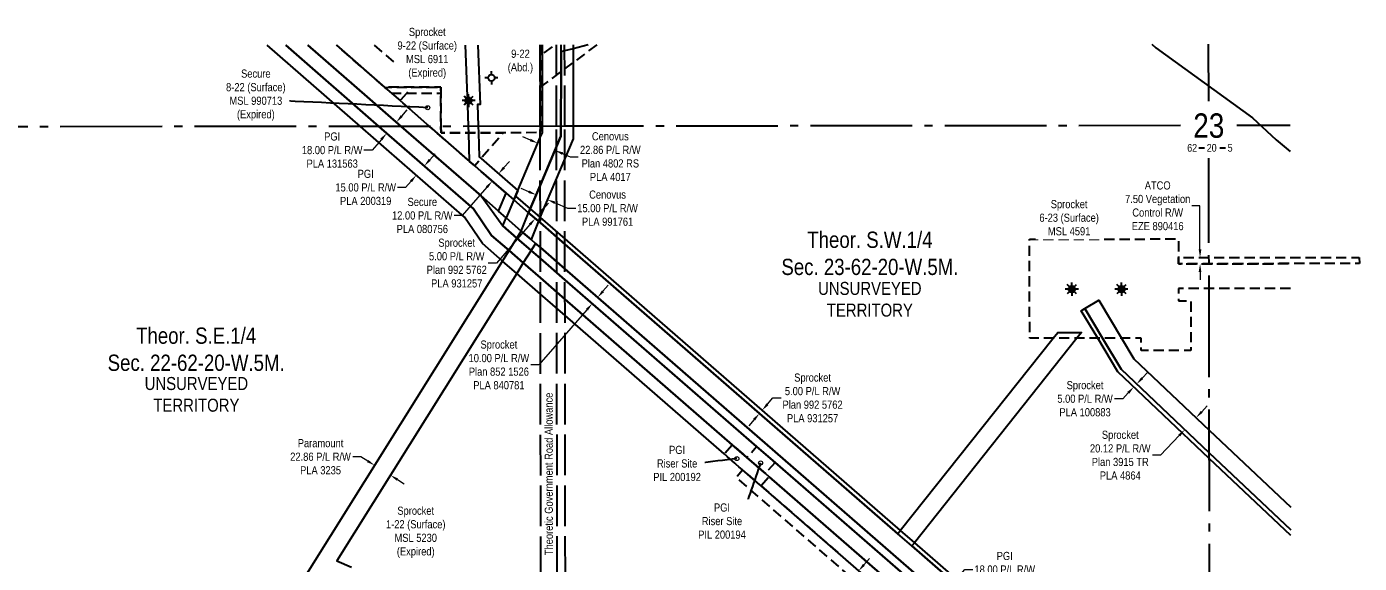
# Model space of a CAD drawing. Extents: x 500622 to 512229, y 6022177 to 6028063.
# Drawn here: x 505765 to 507404, y 6025009 to 6025669 of the extents above; entities that cross this region are included whole.
import ezdxf
from ezdxf.enums import TextEntityAlignment as Align

# ---------------------------------------------------------------- set-up
doc = ezdxf.new("R2010")
doc.units = 0
doc.header["$LTSCALE"] = 5
doc.header["$PDMODE"] = 3
doc.header["$PDSIZE"] = 30
for name, pattern in [('foc-ACCESSROAD', [3.75, 2.5, -1.25]), ('foc-FLOWLINE', [3.75, 2.5, -1.25]), ('foc-QUARTERLINE', [33, 25, -3, 2, -3]), ('foc-UNSURVEYED', [12.5, 10, -2.5]), ('foc-WHEELTRACKS', [2, 0.4, -1.6])]:
    doc.linetypes.add(name, pattern=pattern)
doc.layers.get('Defpoints').update_dxf_attribs({"color": 9})
for name, color, linetype in [('10', 1, 'Continuous'), ('9', 3, 'Continuous'), ('C-SYMBOL', 7, 'Continuous'), ('F-AR', 190, 'foc-ACCESSROAD'), ('F-EZE', 190, 'foc-FLOWLINE'), ('F-RW', 190, 'Continuous'), ('F-WS', 190, 'foc-ACCESSROAD'), ('F-WS-S', 190, 'Continuous'), ('L-QSEC', 8, 'foc-QUARTERLINE'), ('L-ROAD-T', 7, 'Continuous'), ('L-SECLBL', 7, 'Continuous'), ('L-UNS-T', 3, 'Continuous'), ('L-USEC', 7, 'foc-UNSURVEYED'), ('T-WATER', 160, 'Continuous'), ('T-WATER-P3', 160, 'foc-WHEELTRACKS')]:
    doc.layers.add(name, color=color, linetype=linetype)
for name, color, linetype, lineweight in [('F-AR-T', 190, 'Continuous', 9), ('F-EZE-T', 190, 'Continuous', 9), ('F-RW-T', 190, 'Continuous', 9), ('F-WS-T', 190, 'Continuous', 9)]:
    doc.layers.add(name, color=color, linetype=linetype, lineweight=lineweight)
doc.styles.add('175L', font='ARIALN.TTF', dxfattribs={"height": 20})
doc.styles.add('80CG', font='ARIALN.TTF', dxfattribs={"height": 10})
doc.styles.add('80L', font='ARIALN.TTF', dxfattribs={"height": 10})
doc.styles.add('foc-LtypeFont', font='ARIALN.TTF', dxfattribs={"height": 7.35})
doc.styles.add('SIMPLEX', font='ARIALN.TTF')
doc.linetypes.add('foc-TOPO-flowdirection-NOLINE', pattern='A,0,[">",foc-LtypeFont,S=0.3,R=0,X=0,Y=-0.945],-20,[">",foc-LtypeFont,S=0.3,R=0,X=0,Y=-0.945],0', length=20)
doc.dimstyles.new('Compass 5 000', dxfattribs={"dimscale": 5, "dimtxt": 9, "dimasz": 2, "dimexe": 0.2, "dimexo": 0.0625, "dimgap": 0.5, "dimtad": 0, "dimtih": 1, "dimtoh": 1, "dimzin": 0, "dimdsep": 46, "dimtxsty": '80CG', "dimcen": 0.1, "dimse1": 1, "dimse2": 1, "dimclrd": 256, "dimclrt": 256, "dimaunit": 1, "dimadec": 4, "dimazin": 0, "dimtfac": 0.06, "dimtofl": 0, "dimtmove": 0, "dimatfit": 1, "dimfxl": 0.2, "dimtolj": 1, "dimtzin": 0, "dimlwd": -1, "dimarcsym": 0})

# ---------------------------------------------------------------- blocks, each defined once
blk = doc.blocks.new('L-SECLBL')
at = {"layer": '9', "color": 7}
for p, q in [((-5.1, -27.8), (-12.3, -27.8)), ((20.7, -27.8), (13.5, -27.8))]:
    blk.add_line(p, q, dxfattribs=at)
at = {"layer": '10', "color": 2, "style": 'SIMPLEX'}
blk.add_attdef('SEC', text='', height=30, dxfattribs=at).set_placement((0, 0), align=Align.MIDDLE)
at = {"layer": '10', "color": 5, "style": '80L'}
blk.add_attdef('TWP', text='', height=9.5, dxfattribs=at).set_placement((-14.4, -27.4), align=Align.MIDDLE_RIGHT)
blk.add_attdef('RGE', text='', height=9.5, dxfattribs=at).set_placement((3.6, -27.4), align=Align.MIDDLE_CENTER)
blk.add_attdef('MER', text='', height=9.5, dxfattribs=at).set_placement((23.2, -27.4), align=Align.MIDDLE_LEFT)
blk = doc.blocks.new('*D975')
at = {"layer": 'Defpoints', "color": 0, "transparency": 16777216}
for p in [(506669.4, 6025197.5), (506765.2, 6025114.2), (506761.9, 6025110.4)]:
    blk.add_point(p, dxfattribs=at)
at = {"layer": 'F-RW-T', "transparency": 16777216}
for p, q in [((506676, 6025205), (506682.8, 6025212.8)), ((506682.8, 6025212.8), (506692.8, 6025212.8)), ((506659.6, 6025186.2), (506653, 6025178.6))]:
    blk.add_line(p, q, dxfattribs=at)
for points in [[(506674.7, 6025206.1), (506677.3, 6025203.9), (506669.4, 6025197.5)], [(506658.4, 6025187.3), (506660.9, 6025185.1), (506666.2, 6025193.7)]]:
    blk.add_solid(points, dxfattribs=at)
at = {"layer": 'F-RW-T', "transparency": 16777216, "insert": (506731.5, 6025212.8), "char_height": 10, "attachment_point": 5, "style": '80CG'}
blk.add_mtext('\\A1;Sprocket\\P5.00 P/L R/W\\PPlan 992 5762\\PPLA 931257', dxfattribs=at)
blk = doc.blocks.new('*D976')
at = {"layer": 'Defpoints', "color": 0, "transparency": 16777216}
for p in [(506369.1, 6025452.1), (506372.4, 6025455.9), (506390.6, 6025433.4)]:
    blk.add_point(p, dxfattribs=at)
at = {"layer": 'F-RW-T', "transparency": 16777216}
for p, q in [((506400.4, 6025444.7), (506407, 6025452.3)), ((506384, 6025425.9), (506342.8, 6025378.6)), ((506342.8, 6025378.6), (506332.8, 6025378.6))]:
    blk.add_line(p, q, dxfattribs=at)
for points in [[(506399.1, 6025445.8), (506401.7, 6025443.6), (506393.8, 6025437.2)], [(506382.7, 6025427), (506385.3, 6025424.8), (506390.6, 6025433.4)]]:
    blk.add_solid(points, dxfattribs=at)
at = {"layer": 'F-RW-T', "transparency": 16777216, "insert": (506294.1, 6025378.6), "char_height": 10, "attachment_point": 5, "style": '80CG'}
blk.add_mtext('\\A1;Sprocket\\P5.00 P/L R/W\\PPlan 992 5762\\PPLA 931257', dxfattribs=at)
blk = doc.blocks.new('*D1010')
at = {"layer": 'Defpoints', "color": 0, "transparency": 16777216}
for p in [(506559.1, 6025219.4), (506549.2, 6025208.1), (506889.1, 6024932.2)]:
    blk.add_point(p, dxfattribs=at)
at = {"layer": 'F-RW-T', "transparency": 16777216}
for p, q in [((506895.6, 6024939.8), (506902.2, 6024947.3)), ((506866, 6024905.8), (506856, 6024905.8)), ((506872.7, 6024913.4), (506866, 6024905.8))]:
    blk.add_line(p, q, dxfattribs=at)
for points in [[(506894.4, 6024940.9), (506896.9, 6024938.7), (506889.1, 6024932.2)], [(506871.4, 6024914.5), (506873.9, 6024912.3), (506879.2, 6024920.9)]]:
    blk.add_solid(points, dxfattribs=at)
at = {"layer": 'F-RW-T', "transparency": 16777216, "insert": (506816.9, 6024905.8), "char_height": 10, "attachment_point": 5, "style": '80CG'}
blk.add_mtext('\\A1;PGI\\P15.00 P/L R/W\\PPLA 200319', dxfattribs=at)
blk = doc.blocks.new('*D1011')
at = {"layer": 'Defpoints', "color": 0, "transparency": 16777216}
for p in [(506244.4, 6025486.6), (506272.6, 6025462.1), (506282.4, 6025473.4)]:
    blk.add_point(p, dxfattribs=at)
at = {"layer": 'F-RW-T', "transparency": 16777216}
for p, q in [((506260.9, 6025505.5), (506267.4, 6025513)), ((506237.9, 6025479.1), (506231.3, 6025471.6)), ((506231.3, 6025471.6), (506221.3, 6025471.6))]:
    blk.add_line(p, q, dxfattribs=at)
for points in [[(506259.6, 6025506.6), (506262.1, 6025504.4), (506254.3, 6025498)], [(506236.6, 6025480.2), (506239.1, 6025478), (506244.4, 6025486.6)]]:
    blk.add_solid(points, dxfattribs=at)
at = {"layer": 'F-RW-T', "transparency": 16777216, "insert": (506182.2, 6025471.6), "char_height": 10, "attachment_point": 5, "style": '80CG'}
blk.add_mtext('\\A1;PGI\\P15.00 P/L R/W\\PPLA 200319', dxfattribs=at)
blk = doc.blocks.new('*D1014')
at = {"layer": 'Defpoints', "color": 0, "transparency": 16777216}
for p in [(506883.3, 6024961.3), (506963.1, 6024891.8), (506951.3, 6024878.1)]:
    blk.add_point(p, dxfattribs=at)
at = {"layer": 'F-RW-T', "transparency": 16777216}
for p, q in [((506889.9, 6024968.8), (506918.6, 6025001.8)), ((506918.6, 6025001.8), (506928.6, 6025001.8)), ((506864.9, 6024940.1), (506858.3, 6024932.6))]:
    blk.add_line(p, q, dxfattribs=at)
for points in [[(506888.6, 6024969.9), (506891.1, 6024967.8), (506883.3, 6024961.3)], [(506863.6, 6024941.2), (506866.1, 6024939), (506871.4, 6024947.7)]]:
    blk.add_solid(points, dxfattribs=at)
at = {"layer": 'F-RW-T', "transparency": 16777216, "insert": (506967.7, 6025001.8), "char_height": 10, "attachment_point": 5, "style": '80CG'}
blk.add_mtext('\\A1;PGI\\P18.00 P/L R/W\\PPLA 131563', dxfattribs=at)
blk = doc.blocks.new('*D1015')
at = {"layer": 'Defpoints', "color": 0, "transparency": 16777216}
for p in [(506185.4, 6025581.9), (506173.5, 6025568.3), (506208.1, 6025538.2)]:
    blk.add_point(p, dxfattribs=at)
at = {"layer": 'F-RW-T', "transparency": 16777216}
for p, q in [((506226.5, 6025559.3), (506233, 6025566.9)), ((506201.5, 6025530.7), (506190, 6025517.5)), ((506190, 6025517.5), (506180, 6025517.5))]:
    blk.add_line(p, q, dxfattribs=at)
for points in [[(506225.2, 6025560.4), (506227.7, 6025558.2), (506219.9, 6025551.8)], [(506200.2, 6025531.8), (506202.8, 6025529.6), (506208.1, 6025538.2)]]:
    blk.add_solid(points, dxfattribs=at)
at = {"layer": 'F-RW-T', "transparency": 16777216, "insert": (506141, 6025517.5), "char_height": 10, "attachment_point": 5, "style": '80CG'}
blk.add_mtext('\\A1;PGI\\P18.00 P/L R/W\\PPLA 131563', dxfattribs=at)
blk = doc.blocks.new('*D1027')
at = {"layer": 'Defpoints', "color": 0, "transparency": 16777216}
for p in [(507126.4, 6025226.3), (507148, 6025205.9), (507151.4, 6025209.5)]:
    blk.add_point(p, dxfattribs=at)
at = {"layer": 'F-RW-T', "transparency": 16777216}
for p, q in [((507136.7, 6025237.2), (507143.6, 6025244.4)), ((507119.5, 6025219), (507112.7, 6025211.8)), ((507112.7, 6025211.8), (507102.7, 6025211.8))]:
    blk.add_line(p, q, dxfattribs=at)
for points in [[(507135.5, 6025238.3), (507138, 6025236), (507129.9, 6025229.9)], [(507118.3, 6025220.2), (507120.8, 6025217.9), (507126.4, 6025226.3)]]:
    blk.add_solid(points, dxfattribs=at)
at = {"layer": 'F-RW-T', "transparency": 16777216, "insert": (507066.4, 6025211.8), "char_height": 10, "attachment_point": 5, "style": '80CG'}
blk.add_mtext('\\A1;Sprocket\\P5.00 P/L R/W\\PPLA 100883', dxfattribs=at)
blk = doc.blocks.new('*D1040')
at = {"layer": 'Defpoints', "color": 0, "transparency": 16777216}
for p in [(506399.3, 6025382.3), (506405.9, 6025389.8), (506460.7, 6025328.8)]:
    blk.add_point(p, dxfattribs=at)
at = {"layer": 'F-RW-T', "transparency": 16777216}
for p, q in [((506473.8, 6025343.9), (506480.4, 6025351.5)), ((506454.1, 6025321.3), (506395, 6025253.4)), ((506395, 6025253.4), (506385, 6025253.4))]:
    blk.add_line(p, q, dxfattribs=at)
for points in [[(506472.6, 6025345), (506475.1, 6025342.8), (506467.3, 6025336.4)], [(506452.9, 6025322.4), (506455.4, 6025320.2), (506460.7, 6025328.8)]]:
    blk.add_solid(points, dxfattribs=at)
at = {"layer": 'F-RW-T', "transparency": 16777216, "insert": (506345.9, 6025253.4), "char_height": 10, "attachment_point": 5, "style": '80CG'}
blk.add_mtext('\\A1;Sprocket\\P10.00 P/L R/W\\PPlan 852 1526\\PPLA 840781', dxfattribs=at)
blk = doc.blocks.new('*D1069')
at = {"layer": 'Defpoints', "color": 0, "transparency": 16777216}
for p in [(505790.3, 6024911.4), (505804.2, 6024909.9), (505803.1, 6024900)]:
    blk.add_point(p, dxfattribs=at)
at = {"layer": 'F-RW-T', "transparency": 16777216}
for p, q in [((505791.4, 6024921.3), (505795.7, 6024962.4)), ((505795.7, 6024962.4), (505805.7, 6024962.4)), ((505788.2, 6024891.5), (505787.2, 6024881.6))]:
    blk.add_line(p, q, dxfattribs=at)
for points in [[(505789.7, 6024921.5), (505793, 6024921.2), (505790.3, 6024911.4)], [(505786.6, 6024891.7), (505789.9, 6024891.3), (505789.3, 6024901.5)]]:
    blk.add_solid(points, dxfattribs=at)
at = {"layer": 'F-RW-T', "transparency": 16777216, "insert": (505844.8, 6024962.4), "char_height": 10, "attachment_point": 5, "style": '80CG'}
blk.add_mtext('\\A1;TexCal\\P10.00 P/L R/W\\PPlan 952 2674\\PPLA 941069', dxfattribs=at)
blk = doc.blocks.new('*D1072')
at = {"layer": 'Defpoints', "color": 0, "transparency": 16777216}
for p in [(506342.9, 6025490.9), (506335, 6025481.8), (506337.8, 6025479.4)]:
    blk.add_point(p, dxfattribs=at)
at = {"layer": 'F-RW-T', "transparency": 16777216}
for p, q in [((506352.2, 6025496), (506358.8, 6025503.5)), ((506331.2, 6025471.9), (506300.9, 6025437.1)), ((506300.9, 6025437.1), (506290.9, 6025437.1))]:
    blk.add_line(p, q, dxfattribs=at)
for points in [[(506350.9, 6025497.1), (506353.5, 6025494.9), (506345.6, 6025488.5)], [(506329.9, 6025473), (506332.4, 6025470.8), (506337.8, 6025479.4)]]:
    blk.add_solid(points, dxfattribs=at)
at = {"layer": 'F-RW-T', "transparency": 16777216, "insert": (506251.8, 6025437.1), "char_height": 10, "attachment_point": 5, "style": '80CG'}
blk.add_mtext('\\A1;Secure\\P12.00 P/L R/W\\PPLA 080756', dxfattribs=at)
blk = doc.blocks.new('*D1073')
at = {"layer": 'Defpoints', "color": 0, "transparency": 16777216}
for p in [(506386.8, 6025509.3), (506414.9, 6025517.1), (506407.9, 6025500.4)]:
    blk.add_point(p, dxfattribs=at)
at = {"layer": 'F-RW-T', "transparency": 16777216}
for p, q in [((506384.6, 6025529.9), (506375.4, 6025533.7)), ((506424.1, 6025513.2), (506433.4, 6025509.4)), ((506433.4, 6025509.4), (506443.4, 6025509.4))]:
    blk.add_line(p, q, dxfattribs=at)
for points in [[(506385.2, 6025531.4), (506384, 6025528.3), (506393.8, 6025526)], [(506424.8, 6025514.8), (506423.5, 6025511.7), (506414.9, 6025517.1)]]:
    blk.add_solid(points, dxfattribs=at)
at = {"layer": 'F-RW-T', "transparency": 16777216, "insert": (506482.9, 6025509.4), "char_height": 10, "attachment_point": 5, "style": '80CG'}
blk.add_mtext('\\A1;Cenovus\\P22.86 P/L R/W\\PPlan 4802 RS\\PPLA 4017', dxfattribs=at)
blk = doc.blocks.new('*D1074')
at = {"layer": 'Defpoints', "color": 0, "transparency": 16777216}
for p in [(506401.1, 6025484.3), (506414.9, 6025478.5), (506405.6, 6025456.6)]:
    blk.add_point(p, dxfattribs=at)
at = {"layer": 'F-RW-T', "transparency": 16777216}
for p, q in [((506382.7, 6025466.3), (506373.5, 6025470.2)), ((506414.9, 6025452.7), (506430.4, 6025446.1)), ((506430.4, 6025446.1), (506440.4, 6025446.1))]:
    blk.add_line(p, q, dxfattribs=at)
for points in [[(506383.3, 6025467.8), (506382, 6025464.8), (506391.9, 6025462.4)], [(506415.5, 6025454.3), (506414.2, 6025451.2), (506405.6, 6025456.6)]]:
    blk.add_solid(points, dxfattribs=at)
at = {"layer": 'F-RW-T', "transparency": 16777216, "insert": (506479.5, 6025446.1), "char_height": 10, "attachment_point": 5, "style": '80CG'}
blk.add_mtext('\\A1;Cenovus\\P15.00 P/L R/W\\PPLA 991761', dxfattribs=at)
blk = doc.blocks.new('*D1089')
at = {"layer": 'Defpoints', "color": 0, "transparency": 16777216}
for p in [(506780.3, 6024991.1), (506789.1, 6024983.4), (506797, 6024992.5)]:
    blk.add_point(p, dxfattribs=at)
at = {"layer": 'F-AR-T', "transparency": 16777216}
for p, q in [((506794.7, 6025007.7), (506801.3, 6025015.3)), ((506773.7, 6024983.6), (506767.1, 6024976.1)), ((506767.1, 6024976.1), (506757.1, 6024976.1))]:
    blk.add_line(p, q, dxfattribs=at)
for points in [[(506793.4, 6025008.8), (506795.9, 6025006.6), (506788.1, 6025000.2)], [(506772.4, 6024984.7), (506775, 6024982.5), (506780.3, 6024991.1)]]:
    blk.add_solid(points, dxfattribs=at)
at = {"layer": 'F-AR-T', "transparency": 16777216, "insert": (506722.8, 6024976.1), "char_height": 10, "attachment_point": 5, "style": '80CG'}
blk.add_mtext('\\A1;PGI\\P12.00 A/R\\PLOC 200765', dxfattribs=at)
blk = doc.blocks.new('*D1090')
at = {"layer": 'Defpoints', "color": 0, "transparency": 16777216}
for p in [(507188, 6025202.6), (507174.1, 6025188), (507189.1, 6025173.9)]:
    blk.add_point(p, dxfattribs=at)
at = {"layer": 'F-RW-T', "transparency": 16777216}
for p, q in [((507209.8, 6025195.7), (507216.6, 6025203)), ((507182.2, 6025166.6), (507159.3, 6025142.4)), ((507159.3, 6025142.4), (507149.3, 6025142.4))]:
    blk.add_line(p, q, dxfattribs=at)
for points in [[(507208.6, 6025196.9), (507211, 6025194.6), (507202.9, 6025188.5)], [(507181, 6025167.8), (507183.4, 6025165.5), (507189.1, 6025173.9)]]:
    blk.add_solid(points, dxfattribs=at)
at = {"layer": 'F-RW-T', "transparency": 16777216, "insert": (507109.7, 6025142.4), "char_height": 10, "attachment_point": 5, "style": '80CG'}
blk.add_mtext('\\A1;Sprocket\\P20.12 P/L R/W\\PPlan 3915 TR\\PPLA 4864', dxfattribs=at)
blk = doc.blocks.new('*D1091')
at = {"layer": 'Defpoints', "color": 0, "transparency": 16777216}
for p in [(507195.2, 6025385.3), (507195.2, 6025377.8), (507207.8, 6025385.3)]:
    blk.add_point(p, dxfattribs=at)
at = {"layer": 'F-EZE-T', "transparency": 16777216}
for p, q in [((507207.7, 6025449), (507197.7, 6025449)), ((507207.7, 6025395.3), (507207.7, 6025449)), ((507207.8, 6025367.8), (507207.8, 6025357.8))]:
    blk.add_line(p, q, dxfattribs=at)
for points in [[(507209.4, 6025395.3), (507206.1, 6025395.3), (507207.8, 6025385.3)], [(507209.4, 6025367.8), (507206.1, 6025367.8), (507207.8, 6025377.8)]]:
    blk.add_solid(points, dxfattribs=at)
at = {"layer": 'F-EZE-T', "transparency": 16777216, "insert": (507155.7, 6025449), "char_height": 10, "attachment_point": 5, "style": '80CG'}
blk.add_mtext('\\A1;ATCO\\P7.50 Vegetation\\PControl R/W\\PEZE 890416', dxfattribs=at)
blk = doc.blocks.new('GAS')
h = blk.add_hatch(color=255)
h.dxf.hatch_style = 1
edge = h.paths.add_edge_path()
edge.add_arc((0, 0), 0.9, 0, 360)
for p, q in [((-0.81, 0), (-1.62, 0)), ((-0.57, 0.57), (-1.14, 1.14)), ((0, 0.81), (0, 1.62)), ((0.57, 0.57), (1.14, 1.14)), ((1.62, 0), (0.81, 0)), ((-0.57, -0.57), (-1.14, -1.14)), ((0, -0.81), (0, -1.62)), ((1.14, -1.14), (0.57, -0.57))]:
    blk.add_line(p, q)
blk.add_circle((0, 0), 0.8)
blk = doc.blocks.new('Gabd')
for p, q in [((-0.81, 0), (-1.62, 0)), ((0, 0.81), (0, 1.62)), ((1.62, 0), (0.81, 0)), ((0, -0.81), (0, -1.62))]:
    blk.add_line(p, q)
blk.add_circle((0, 0), 0.8)
blk = doc.blocks.new('*D1317')
at = {"layer": 'Defpoints', "color": 0, "transparency": 16777216}
for p in [(506193.2, 6025129.9), (506188.7, 6025122.7), (506208.1, 6025110.6)]:
    blk.add_point(p, dxfattribs=at)
at = {"layer": 'F-RW-T', "transparency": 16777216}
for p, q in [((506176.3, 6025140.5), (506166.3, 6025140.5)), ((506184.8, 6025135.2), (506176.3, 6025140.5)), ((506221.1, 6025112.5), (506229.6, 6025107.2))]:
    blk.add_line(p, q, dxfattribs=at)
for points in [[(506185.6, 6025136.6), (506183.9, 6025133.8), (506193.2, 6025129.9)], [(506222, 6025113.9), (506220.2, 6025111.1), (506212.6, 6025117.8)]]:
    blk.add_solid(points, dxfattribs=at)
at = {"layer": 'F-RW-T', "transparency": 16777216, "insert": (506126.7, 6025140.5), "char_height": 10, "attachment_point": 5, "style": '80CG'}
blk.add_mtext('\\A1;Paramount\\P22.86 P/L R/W\\PPLA 3235', dxfattribs=at)

msp = doc.modelspace()

# ---------------------------------------------------------------- linework, layer by layer
at = {"layer": 'F-AR', "flags": 128}
msp.add_lwpolyline([(506466.161, 6025646.839), (506437.682, 6025625.583), (506437.348, 6025625.334), (506426.762, 6025617.428), (506422.516, 6025614.257), (506399.793, 6025597.288), (506399.484, 6025597.057), (506396.635, 6025594.929), (506396.594, 6025624.209), (506396.581, 6025633.103), (506399.7, 6025635.433), (506414.899, 6025646.786)], dxfattribs=at)
msp.add_lwpolyline([(506668.107, 6025104.633), (507040.134, 6024780.89), (507048.346, 6024768.516), (507032.806, 6024770.244), (507031.037, 6024772.921), (506637.618, 6025115.275), (506645.487, 6025124.315), (506663.671, 6025108.493), (506668.107, 6025104.633)], close=True, dxfattribs=at)
at = {"layer": 'F-EZE', "flags": 128}
for points in [[(506274.69, 6025594.737), (506274.701, 6025587.235), (506232.366, 6025587.19), (506214.442, 6025587.172), (506205.834, 6025594.665), (506238.888, 6025594.7), (506274.69, 6025594.737)], [(507403.224, 6025385.486), (507403.565, 6025377.985), (507393.553, 6025377.974), (507378.555, 6025377.958), (507218.77, 6025377.791), (507181.156, 6025377.752), (507181.145, 6025385.253), (507218.758, 6025385.292), (507378.214, 6025385.46), (507393.212, 6025385.476), (507403.224, 6025385.486)]]:
    msp.add_lwpolyline(points, close=True, dxfattribs=at)
at = {"layer": 'F-RW'}
for points in [[(506027.09, 6024642.314), (506037.736, 6024742.241), (506048.549, 6024843.757), (506049.616, 6024853.763), (506050.261, 6024859.825), (506050.906, 6024865.888), (506051.746, 6024873.772), (506052.805, 6024883.709), (506054.394, 6024898.615), (506055.606, 6024909.995), (506350.419, 6025381.08), (506358.476, 6025393.957), (506368.139, 6025409.399), (506373.51, 6025417.98), (506354.979, 6025434.11), (506345.466, 6025442.399), (506324.028, 6025461.078), (506225.855, 6025546.619), (506168.167, 6025596.894), (506111.274, 6025646.473)], [(507040.134, 6024780.89), (506668.107, 6025104.633), (506663.671, 6025108.493), (506645.487, 6025124.315), (506641.036, 6025128.189), (506622.873, 6025143.994), (506427.193, 6025314.272), (506396.996, 6025340.548), (506367.868, 6025365.895), (506350.419, 6025381.08), (506325.684, 6025402.605), (506303.48, 6025435.181), (506175.664, 6025546.566), (506061.087, 6025646.421)], [(507040.134, 6024780.89), (506668.107, 6025104.633), (506663.671, 6025108.493), (506645.487, 6025124.315), (506641.036, 6025128.189), (506622.873, 6025143.994), (506427.193, 6025314.272), (506396.996, 6025340.548), (506367.868, 6025365.895), (506350.419, 6025381.08), (506325.684, 6025402.605), (506303.48, 6025435.181), (506175.664, 6025546.566), (506061.087, 6025646.421)], [(507051.461, 6024790.921), (506677.952, 6025115.951), (506673.519, 6025119.804), (506671.097, 6025121.911), (506650.883, 6025139.501), (506632.716, 6025155.315), (506427.164, 6025334.185), (506396.968, 6025360.462), (506375.926, 6025378.773), (506358.476, 6025393.957), (506336.992, 6025412.653), (506314.791, 6025445.224), (506198.472, 6025546.59), (506083.896, 6025646.445)], [(506083.896, 6025646.445), (506198.472, 6025546.59), (506314.791, 6025445.224), (506336.992, 6025412.653), (506358.476, 6025393.957), (506375.926, 6025378.773), (506396.968, 6025360.462), (506427.164, 6025334.185), (506632.716, 6025155.315), (506650.883, 6025139.501), (506671.097, 6025121.911), (506673.519, 6025119.804), (506677.952, 6025115.951), (507051.461, 6024790.921)], [(506083.896, 6025646.445), (506198.472, 6025546.59), (506314.791, 6025445.224), (506336.992, 6025412.653), (506358.476, 6025393.957), (506375.926, 6025378.773), (506396.968, 6025360.462), (506427.164, 6025334.185), (506632.716, 6025155.315), (506650.883, 6025139.501), (506671.097, 6025121.911), (506673.519, 6025119.804), (506677.952, 6025115.951), (507051.461, 6024790.921)], [(506111.274, 6025646.473), (506168.167, 6025596.894), (506225.855, 6025546.619), (506324.028, 6025461.078), (506350.775, 6025424.421), (506368.139, 6025409.399), (506385.587, 6025394.213), (506396.934, 6025384.344), (506427.13, 6025358.062), (506662.672, 6025153.044), (506685.309, 6025133.348), (506892.717, 6024953.12)], [(506146.267, 6025646.509), (506205.834, 6025594.665), (506214.442, 6025587.172), (506224.64, 6025578.296), (506260.788, 6025546.657), (506309.962, 6025503.624), (506316.203, 6025498.192), (506324.071, 6025491.337), (506354.845, 6025464.524), (506364.381, 6025456.216), (506382.501, 6025440.443), (506394.488, 6025430.017), (506396.872, 6025428.162), (506427.068, 6025401.679), (506836.213, 6025045.804), (506839.317, 6025049.708), (507027.298, 6025286.131), (507032.963, 6025293.256), (507062.16, 6025293.267), (507056.511, 6025286.162), (506856.576, 6025034.701), (506853.471, 6025030.796), (507169.522, 6024755.588)], [(506320.011, 6025646.688), (506322.725, 6025573.758), (506319.721, 6025573.633), (506320.573, 6025546.722), (506320.876, 6025538.848), (506321.761, 6025509.18), (506324.059, 6025507.195), (506334.124, 6025498.495), (506369.306, 6025467.818), (506366.435, 6025461.027), (506364.381, 6025456.216), (506354.979, 6025434.11), (506345.466, 6025442.399), (506354.845, 6025464.524), (506324.071, 6025491.337), (506316.203, 6025498.192), (506309.962, 6025503.624), (506308.883, 6025538.831), (506308.583, 6025546.709), (506307.735, 6025573.2), (506305.051, 6025646.673)], [(506455.849, 6025646.829), (506437.372, 6025642.094), (506426.731, 6025639.371), (506422.413, 6025638.266), (506422.516, 6025614.257), (506422.239, 6025546.832), (506422.216, 6025534.428), (506396.807, 6025474.021), (506384.559, 6025445.252), (506382.501, 6025440.443), (506364.381, 6025456.216), (506366.435, 6025461.027), (506369.306, 6025467.818), (506396.723, 6025532.818), (506399.372, 6025539.098), (506399.387, 6025546.809), (506399.484, 6025597.057), (506399.7, 6025635.433), (506399.643, 6025646.771)], [(506437.378, 6025646.81), (506437.372, 6025642.094), (506437.348, 6025625.334), (506437.237, 6025546.848), (506437.215, 6025531.363), (506426.919, 6025506.984), (506398.359, 6025439.367), (506396.861, 6025435.594), (506396.423, 6025434.84), (506394.488, 6025430.017), (506385.495, 6025407.548), (506373.51, 6025417.98), (506382.501, 6025440.443), (506384.559, 6025445.252), (506396.807, 6025474.021), (506422.216, 6025534.428), (506422.239, 6025546.832), (506422.516, 6025614.257), (506422.413, 6025638.266), (506422.51, 6025646.794)], [(507169.522, 6024755.588), (506853.471, 6025030.796), (506836.213, 6025045.804), (506427.068, 6025401.679), (506396.872, 6025428.162), (506394.488, 6025430.017), (506382.501, 6025440.443), (506364.381, 6025456.216), (506366.435, 6025461.027), (506384.559, 6025445.252), (506396.423, 6025434.84), (506396.863, 6025434.768), (506427.059, 6025408.287), (506839.317, 6025049.708), (506856.576, 6025034.701), (507178.203, 6024754.785)], [(506892.717, 6024953.12), (506685.309, 6025133.348), (506662.672, 6025153.044), (506427.13, 6025358.062), (506396.934, 6025384.344), (506385.587, 6025394.213), (506368.139, 6025409.399), (506350.775, 6025424.421), (506354.979, 6025434.11), (506373.51, 6025417.98), (506385.495, 6025407.548), (506390.958, 6025402.794), (506396.915, 6025397.61), (506427.111, 6025371.333), (507129.919, 6024759.757)], [(507129.919, 6024759.757), (506427.111, 6025371.333), (506396.915, 6025397.61), (506390.958, 6025402.794), (506385.587, 6025394.213), (506375.926, 6025378.773), (506367.868, 6025365.895), (506146.82, 6025012.655), (506164.961, 6025004.576)], [(507319.237, 6025050.646), (507219.14, 6025145.405), (507110.731, 6025248.032), (507087.861, 6025286.195), (507065.994, 6025322.683), (507083.242, 6025333.018), (507111.287, 6025286.219), (507126.559, 6025260.736), (507219.096, 6025173.131), (507319.193, 6025078.373)], [(507319.248, 6025043.744), (507219.151, 6025138.496), (507106.696, 6025244.945), (507081.927, 6025286.188), (507061.595, 6025320.047), (507065.994, 6025322.683), (507087.861, 6025286.195), (507110.731, 6025248.032), (507219.14, 6025145.405), (507319.237, 6025050.646)]]:
    msp.add_lwpolyline(points, dxfattribs=at)
at = {"layer": 'F-WS', "flags": 128}
for points in [[(506396.562, 6025646.767), (506396.581, 6025633.103), (506396.594, 6025624.209), (506396.635, 6025594.929), (506396.647, 6025586.2), (506396.703, 6025546.806), (506396.715, 6025538.955), (506351.717, 6025538.891), (506320.876, 6025538.848), (506308.883, 6025538.831), (506274.768, 6025538.782), (506274.757, 6025546.672), (506274.701, 6025587.235), (506274.69, 6025594.737), (506238.888, 6025594.699), (506205.834, 6025594.665), (506146.267, 6025646.509)], [(506192.642, 6025646.557), (506217.222, 6025625.163), (506259.534, 6025625.208), (506265.398, 6025625.214), (506274.649, 6025625.224), (506274.633, 6025635.853), (506274.617, 6025646.641)], [(507318.765, 6025347.409), (507218.818, 6025347.304), (507181.199, 6025347.264), (507181.22, 6025332.022), (507196.464, 6025332.038), (507196.55, 6025271.065), (507135.577, 6025271.001), (507135.556, 6025286.244), (507111.287, 6025286.219), (507087.862, 6025286.194), (507081.928, 6025286.188), (507056.51, 6025286.161), (507027.298, 6025286.131), (506998.366, 6025286.101), (506998.192, 6025408.047), (507181.112, 6025408.238), (507181.145, 6025385.253), (507181.156, 6025377.752), (507218.77, 6025377.791), (507318.716, 6025377.896)]]:
    msp.add_lwpolyline(points, dxfattribs=at)
for points in [[(506265.398, 6025625.214), (506274.633, 6025635.853), (506274.649, 6025625.224), (506265.398, 6025625.214)], [(506274.757, 6025546.672), (506274.768, 6025538.782), (506308.883, 6025538.831), (506320.876, 6025538.848), (506351.717, 6025538.891), (506324.059, 6025507.195), (506316.203, 6025498.192), (506309.962, 6025503.624), (506260.787, 6025546.657), (506224.64, 6025578.296), (506232.366, 6025587.19), (506238.888, 6025594.699), (506274.69, 6025594.737), (506274.701, 6025587.235), (506274.757, 6025546.672)], [(506650.883, 6025139.502), (506671.097, 6025121.912), (506673.519, 6025119.805), (506677.952, 6025115.951), (506668.106, 6025104.633), (506663.671, 6025108.492), (506645.487, 6025124.315), (506641.036, 6025128.188), (506622.87, 6025143.995), (506632.716, 6025155.315), (506650.883, 6025139.502)], [(506685.309, 6025133.35), (506673.519, 6025119.805), (506671.097, 6025121.912), (506650.883, 6025139.502), (506662.673, 6025153.046), (506685.309, 6025133.35)]]:
    msp.add_lwpolyline(points, close=True, dxfattribs=at)
at = {"layer": 'L-QSEC'}
for p, q in [((506426.862, 6025546.837), (505629.632, 6025546.021)), ((507183.872, 6025547.631), (506426.862, 6025546.837)), ((507318.446, 6025547.772), (507253.117, 6025547.704))]:
    msp.add_line(p, q, dxfattribs=at)
at = {"layer": 'L-QSEC', "flags": 128}
for points in [[(507218.452, 6025577.651), (507218.34, 6025647.61)], [(507219.78, 6024743.493), (507218.563, 6025507.689)]]:
    msp.add_lwpolyline(points, dxfattribs=at)
at = {"layer": 'L-USEC'}
for p, q in [((506396.703, 6025546.806), (506396.561, 6025646.767)), ((506416.812, 6025546.834), (506416.671, 6025646.788)), ((506426.867, 6025546.848), (506426.725, 6025646.799)), ((506397.846, 6024742.634), (506396.703, 6025546.806)), ((506417.955, 6024742.663), (506416.812, 6025546.834)), ((506428.01, 6024742.677), (506426.867, 6025546.849))]:
    msp.add_line(p, q, dxfattribs=at)
at = {"layer": 'T-WATER', "flags": 128}
msp.add_lwpolyline([(507148.418, 6025647.544), (507153.44, 6025643.119), (507272.068, 6025556.976), (507301.454, 6025530.099), (507318.497, 6025515.98)], dxfattribs=at)
at = {"layer": 'T-WATER-P3', "linetype": 'foc-TOPO-flowdirection-NOLINE', "flags": 128}
msp.add_lwpolyline([(507148.418, 6025647.544), (507153.44, 6025643.119), (507272.068, 6025556.976), (507301.454, 6025530.099), (507318.497, 6025515.98)], dxfattribs=at)

# ---------------------------------------------------------------- block references
at = {"layer": 'F-WS-S', "xscale": 4.997304999999953, "yscale": 4.997304999999953, "zscale": 4.997304999999953}
for p in [(506308.75, 6025578.281), (507050.172, 6025346.479), (507111.103, 6025346.573)]:
    msp.add_blockref('GAS', p, dxfattribs=at)
at = {"layer": 'L-SECLBL', "xscale": 0.9994589999999924, "yscale": 0.9994589999999924, "zscale": 0.9994589999999924}
msp.add_blockref('L-SECLBL', (507218.499, 6025547.667), dxfattribs=at).add_auto_attribs({'SEC': '23', 'TWP': '62', 'RGE': '20', 'MER': '5'})

# ---------------------------------------------------------------- texts
at = {"layer": 'C-SYMBOL', "color": 3, "char_height": 19.98922, "width": 215.86803, "attachment_point": 2, "style": '175L'}
for s, insert in [('Theor. S.W.1/4\\PSec. 23-62-20-W.5M.', (506801.954, 6025417.254)), ('Theor. S.E.1/4\\PSec. 22-62-20-W.5M.', (505973.815, 6025299.366))]:
    msp.add_mtext(s, dxfattribs=dict(at, insert=insert))
at = {"layer": 'L-ROAD-T', "style": '80L'}
msp.add_text('Theoretic Government Road Allowance', height=9.99461, rotation=90.061516, dxfattribs=at).set_placement((506407.191, 6025119.423), align=Align.MIDDLE_CENTER)
at = {"layer": 'L-UNS-T', "color": 3, "char_height": 15.99138, "attachment_point": 5, "style": '80L'}
for insert in [(506801.898, 6025333.988), (505974.091, 6025217.092)]:
    msp.add_mtext_dynamic_manual_height_columns('UNSURVEYED TERRITORY', width=126.41375, gutter_width=47.5, heights=[0], dxfattribs=dict(at, insert=insert))

# ---------------------------------------------------------------- dimensions: what is measured, and where the dimension line sits
at = {"layer": 'F-AR-T'}
dim = msp.add_aligned_dim(p1=(506797.002, 6024992.466), p2=(506789.135, 6024983.425), distance=-11.764, text='PGI\\P12.00 A/R\\PLOC 200765', dimstyle='Compass 5 000', dxfattribs=at)
dim.commit()
dim.dimension.update_dxf_attribs({"geometry": '*D1089', "text_midpoint": (506722.796, 6024976.061)})
at = {"layer": 'F-EZE-T'}
dim = msp.add_linear_dim(base=(507207.751, 6025385.281), p1=(507195.226, 6025377.766), p2=(507195.218, 6025385.268), angle=90.06068, text='ATCO\\P7.50 Vegetation\\PControl R/W\\PEZE 890416', dimstyle='Compass 5 000', dxfattribs=at)
dim.commit()
dim.dimension.update_dxf_attribs({"geometry": '*D1091', "text_midpoint": (507155.715, 6025449.02), "dimtype": 161})
at = {"layer": 'F-RW-T'}
for base, p1, p2, angle, text, picture, middle in [((506208.074, 6025538.222), (506185.36, 6025581.91), (506173.526, 6025568.331), 228.927408, 'PGI\\P18.00 P/L R/W\\PPLA 131563', '*D1015', (506140.963, 6025517.539)), ((506414.929, 6025517.106), (506386.803, 6025509.299), (506407.911, 6025500.42), 337.18737, 'Cenovus\\P22.86 P/L R/W\\PPlan 4802 RS\\PPLA 4017', '*D1073', (506482.905, 6025509.352)), ((506244.43, 6025486.639), (506282.448, 6025473.409), (506272.591, 6025462.098), 228.929594, 'PGI\\P15.00 P/L R/W\\PPLA 200319', '*D1011', (506182.204, 6025471.561)), ((506337.75, 6025479.418), (506342.851, 6025490.885), (506334.97, 6025481.84), 228.935775, 'Secure\\P12.00 P/L R/W\\PPLA 080756', '*D1072', (506251.806, 6025437.114)), ((506405.642, 6025456.61), (506401.142, 6025484.328), (506414.896, 6025478.519), 337.102517, 'Cenovus\\P15.00 P/L R/W\\PPLA 991761', '*D1074', (506479.499, 6025446.148)), ((506390.567, 6025433.422), (506372.363, 6025455.868), (506369.094, 6025452.113), 228.961819, 'Sprocket\\P5.00 P/L R/W\\PPlan 992 5762\\PPLA 931257', '*D976', (506294.118, 6025378.571)), ((506460.704, 6025328.839), (506405.88, 6025389.809), (506399.318, 6025382.27), 228.963984, 'Sprocket\\P10.00 P/L R/W\\PPlan 852 1526\\PPLA 840781', '*D1040', (506345.914, 6025253.351)), ((506669.442, 6025197.464), (506761.94, 6025110.407), (506765.21, 6025114.166), 48.983536, 'Sprocket\\P5.00 P/L R/W\\PPlan 992 5762\\PPLA 931257', '*D975', (506731.505, 6025212.823)), ((507126.419, 6025226.275), (507151.437, 6025209.497), (507147.99, 6025205.856), 226.571515, 'Sprocket\\P5.00 P/L R/W\\PPLA 100883', '*D1027', (507066.385, 6025211.75)), ((506889.069, 6024932.239), (506549.245, 6025208.064), (506559.093, 6025219.382), 48.970454, 'PGI\\P15.00 P/L R/W\\PPLA 200319', '*D1010', (506816.947, 6024905.766)), ((507189.064, 6025173.877), (507187.952, 6025202.615), (507174.13, 6025188.014), 226.569427, 'Sprocket\\P20.12 P/L R/W\\PPlan 3915 TR\\PPLA 4864', '*D1090', (507109.739, 6025142.413)), ((506883.322, 6024961.307), (506951.262, 6024878.115), (506963.145, 6024891.752), 48.932274, 'PGI\\P18.00 P/L R/W\\PPLA 131563', '*D1014', (506967.713, 6025001.824)), ((505790.33, 6024911.405), (505803.102, 6024900.009), (505804.15, 6024909.947), 83.976491, 'TexCal\\P10.00 P/L R/W\\PPlan 952 2674\\PPLA 941069', '*D1069', (505844.793, 6024962.359))]:
    dim = msp.add_linear_dim(base=base, p1=p1, p2=p2, angle=angle, text=text, dimstyle='Compass 5 000', dxfattribs=at)
    dim.commit()
    dim.dimension.update_dxf_attribs({"geometry": picture, "text_midpoint": middle, "dimtype": 161})
dim = msp.add_aligned_dim(p1=(506208.084, 6025110.557), p2=(506188.709, 6025122.683), distance=-8.532, text='Paramount\\P22.86 P/L R/W\\PPLA 3235', dimstyle='Compass 5 000', dxfattribs=at)
dim.commit()
dim.dimension.update_dxf_attribs({"geometry": '*D1317', "text_midpoint": (506126.742, 6025140.525)})

# ---------------------------------------------------------------- leaders
at = {"layer": 'F-WS-T', "path_type": 1}
for points in [[(506258.382, 6025569.585), (506084.45, 6025577.966)], [(506638.441, 6025138.244), (506591.291, 6025132.351)], [(506667.586, 6025132.841), (506644.526, 6025067.132)]]:
    msp.add_leader(points, dimstyle='Compass 5 000', override={"dimasz": 1, "dimgap": 0.5, "dimtad": 0, "dimldrblk": 'DotBlank'}, dxfattribs=at)

# ---------------------------------------------------------------- next in the draw order: texts
at = {"layer": 'F-WS-T', "insert": (506257.861, 6025636.278), "char_height": 9.99461, "width": 72.58473, "attachment_point": 5, "style": '80CG', "bg_fill": 3, "box_fill_scale": 1.15, "bg_fill_color": 256, "bg_fill_true_color": 256, "bg_fill_transparency": 0}
msp.add_mtext('\\A1;Sprocket\\P9-22 (Surface)\\PMSL 6911\\P(Expired)', dxfattribs=at)
at = {"layer": 'F-WS-T', "insert": (506372.412, 6025626.151), "char_height": 9.99, "width": 30.56747, "attachment_point": 5, "rotation": 359.845853, "style": '80CG', "bg_fill": 2}
msp.add_mtext('\\A1;9-22\\P(Abd.)', dxfattribs=at)
at = {"layer": 'F-WS-T', "attachment_point": 5, "style": '80CG', "bg_fill": 2}
for s, insert, char_height, width in [('\\A1;Secure\\P8-22 (Surface)\\PMSL 990713\\P(Expired)', (506047.181, 6025585.056), 9.99461, 72.58473), ('\\A1;Sprocket\\P6-23 (Surface)\\PMSL 4591', (507046.846, 6025434.336), 9.99461, 72.58473), ('\\A1;PGI\\PRiser Site\\PPIL 200192', (506564.961, 6025132.201), 9.9946, 58.07005), ('\\A1;Sprocket\\P1-22 (Surface)\\PMSL 5230\\P(Expired)', (506243.716, 6025047.673), 9.99461, 72.58473), ('\\A1;PGI\\PRiser Site\\PPIL 200194', (506620.158, 6025061.343), 9.9946, 58.07005)]:
    msp.add_mtext(s, dxfattribs=dict(at, insert=insert, char_height=char_height, width=width))

# ---------------------------------------------------------------- next in the draw order: block references
at = {"layer": 'F-WS-S', "xscale": 4.997304999999953, "yscale": 4.997304999999953, "zscale": 4.997304999999953}
msp.add_blockref('Gabd', (506336.642, 6025606.359), dxfattribs=at)

doc.saveas('drawing.dxf')
